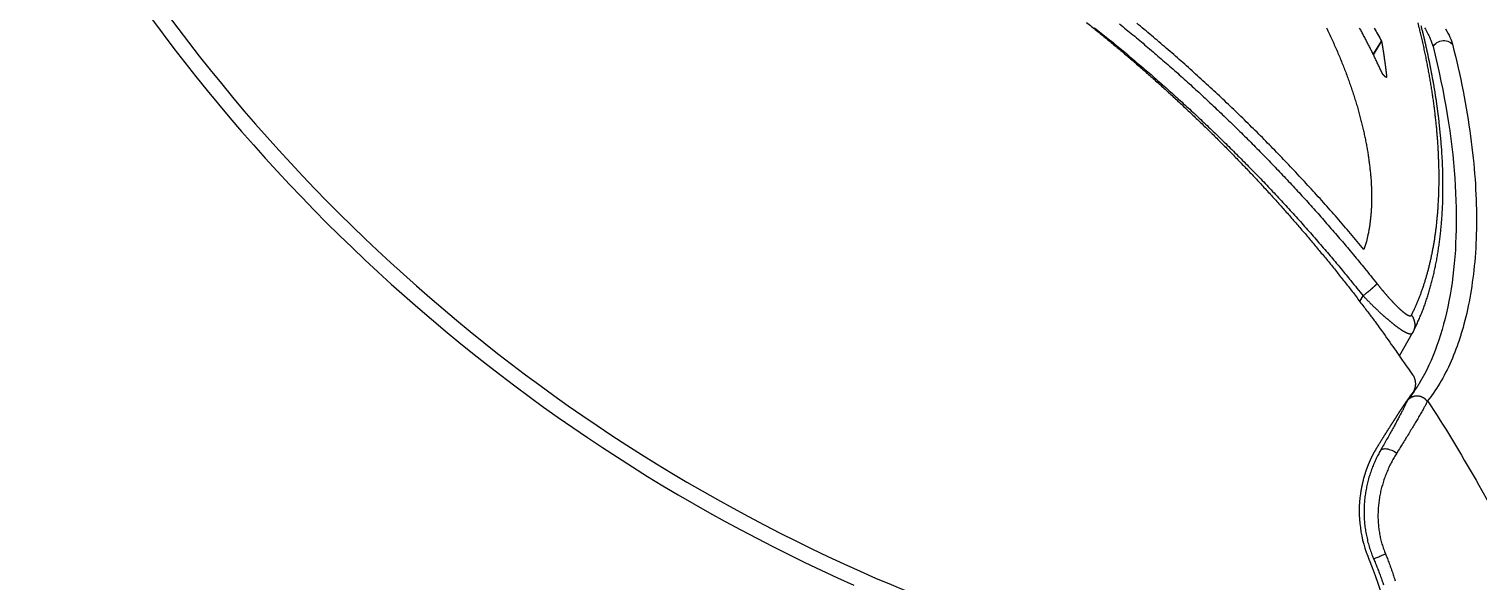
# Model space of a CAD drawing. Extents: x 403 to 503, y 484 to 637.
# Drawn here: x 412.74 to 430.47, y 511.57 to 518.33 of the extents above; entities that cross this region are included whole.
import ezdxf

# ---------------------------------------------------------------- set-up
doc = ezdxf.new("R2010")
doc.units = 0
doc.header["$MEASUREMENT"] = 0
for name, color, linetype in [('1', 4, 'Continuous'), ('204', 7, 'Continuous'), ('SPA', 2, 'Continuous')]:
    doc.layers.add(name, color=color, linetype=linetype)

# ---------------------------------------------------------------- blocks, each defined once
blk = doc.blocks.new('69')
at = {"layer": '204', "color": 4, "linetype": 'Continuous'}
for p, q in [((5.903, -1.506), (6.003, -1.343)), ((5.905, -1.51), (6.005, -1.347)), ((5.737, -4.528), (5.778, -4.459)), ((6.222, -5.195), (6.384, -4.911))]:
    blk.add_line(p, q, dxfattribs=at)
for points in [[(5.331, -1.182, -0.002645), (5.364, -1.251, -0.002664), (5.396, -1.32, -0.002676), (5.426, -1.388, -0.002703), (5.456, -1.456, -0.002724), (5.485, -1.524, -0.002758), (5.512, -1.591, -0.002792), (5.539, -1.658, -0.002821), (5.565, -1.725, -0.00285), (5.59, -1.792, -0.002886), (5.613, -1.858, -0.002919), (5.636, -1.924, -0.002958), (5.658, -1.99, -0.002998), (5.679, -2.055, -0.003043), (5.699, -2.12, -0.003088), (5.717, -2.185, -0.00314), (5.735, -2.249, -0.003191), (5.752, -2.313, -0.00325), (5.768, -2.376, -0.003308), (5.783, -2.439, -0.003374), (5.796, -2.501, -0.00344), (5.809, -2.563, -0.003514), (5.821, -2.625, -0.003589), (5.832, -2.686, -0.003672), (5.841, -2.746, -0.003757), (5.85, -2.806, -0.00385), (5.858, -2.865, -0.003946), (5.864, -2.924, -0.004049), (5.87, -2.982, -0.004154), (5.875, -3.039, -0.004273), (5.878, -3.095, -0.0044), (5.881, -3.151, -0.004519), (5.882, -3.206, -0.004623), (5.882, -3.261, -0.004808), (5.882, -3.315, -0.005061), (5.88, -3.368, -0.005077), (5.877, -3.42, -0.00488), (5.873, -3.471, -0.005569), (5.868, -3.521, -0.006907), (5.862, -3.572, -0.005426), (5.855, -3.62, -0.001845), (5.848, -3.662, -0.008006), (5.837, -3.715, -0.014761), (5.818, -3.793, -0.007597), (5.789, -3.893, -0.004104)], [(6.01, -1.733), (5.989, -1.687, 0.001561), (5.968, -1.642, 0.001539), (5.947, -1.597, 0.001526), (5.925, -1.551, 0.001527), (5.903, -1.506, 0.001523), (5.88, -1.46, 0.001519), (5.857, -1.414, 0.001513), (5.833, -1.368, 0.00151), (5.81, -1.322, 0.001506), (5.785, -1.276, 0.001503), (5.761, -1.23, 0.001498), (5.736, -1.184, 0.001496)], [(5.915, -1.185, -0.002318), (6.003, -1.343, -0.001248)], [(2.796, -1.133, -0.001282), (2.879, -1.2, -0.001282), (2.962, -1.268, -0.001283), (3.044, -1.336, -0.001283), (3.125, -1.405, -0.001283), (3.207, -1.474, -0.001283), (3.288, -1.544, -0.001283), (3.369, -1.614, -0.001283), (3.449, -1.684, -0.001283), (3.529, -1.755, -0.001283), (3.608, -1.826, -0.001283), (3.688, -1.898, -0.001282), (3.767, -1.97, -0.001282), (3.845, -2.043, -0.001282), (3.923, -2.115, -0.001282), (4.001, -2.189, -0.001282), (4.078, -2.262, -0.001282), (4.155, -2.336, -0.001282), (4.232, -2.411, -0.001282), (4.308, -2.486, -0.001282), (4.384, -2.561, -0.001282), (4.459, -2.637, -0.001282), (4.534, -2.713, -0.001282), (4.609, -2.789, -0.001282), (4.683, -2.866, -0.001282), (4.757, -2.943, -0.001283), (4.83, -3.02, -0.001285), (4.903, -3.098, -0.001282), (4.976, -3.177, -0.001273), (5.048, -3.255, -0.001284), (5.12, -3.334, -0.00131), (5.191, -3.414, -0.001272), (5.262, -3.493, -0.001188), (5.332, -3.573, -0.001311), (5.403, -3.654, -0.001562), (5.474, -3.737, -0.001186), (5.542, -3.816, -0.000408), (5.602, -3.887, -0.001672), (5.679, -3.979, -0.002878), (5.796, -4.122, -0.001408), (5.948, -4.31, -0.000746)], [(5.789, -3.893), (5.625, -3.698, 0.002969), (5.46, -3.506, 0.003016), (5.293, -3.317, 0.003026), (5.124, -3.131, 0.002993), (4.954, -2.948, 0.002976), (4.783, -2.768, 0.002963), (4.61, -2.59, 0.002953), (4.436, -2.416, 0.002934), (4.261, -2.244, 0.002923), (4.085, -2.076, 0.002905), (3.908, -1.91, 0.002893), (3.729, -1.747, 0.002874), (3.55, -1.587, 0.002864), (3.37, -1.43, 0.00285), (3.189, -1.276, 0.002832), (3.008, -1.125, 0.002798)], [(2.491, -1.18, -0.001282), (2.574, -1.246, -0.001282), (2.656, -1.312, -0.001282), (2.738, -1.379, -0.001282), (2.82, -1.446, -0.001282), (2.901, -1.514, -0.001282), (2.982, -1.582, -0.001282), (3.063, -1.651, -0.001282), (3.143, -1.719, -0.001282), (3.223, -1.789, -0.001283), (3.302, -1.859, -0.001283), (3.382, -1.929, -0.001282), (3.46, -1.999, -0.001282), (3.539, -2.07, -0.001282), (3.617, -2.142, -0.001282), (3.695, -2.213, -0.001281), (3.772, -2.285, -0.001281), (3.849, -2.358, -0.001281), (3.926, -2.431, -0.001281), (4.002, -2.504, -0.001281), (4.078, -2.578, -0.001281), (4.153, -2.652, -0.001281), (4.228, -2.727, -0.001281), (4.303, -2.802, -0.001282), (4.377, -2.877, -0.001282), (4.451, -2.952, -0.001282), (4.525, -3.028, -0.001281), (4.598, -3.105, -0.001282), (4.67, -3.182, -0.001284), (4.743, -3.259, -0.001281), (4.815, -3.336, -0.001273), (4.886, -3.414, -0.001284), (4.957, -3.492, -0.001309), (5.028, -3.571, -0.001272), (5.098, -3.65, -0.001188), (5.168, -3.729, -0.00131), (5.238, -3.809, -0.001562), (5.309, -3.892, -0.001186), (5.375, -3.969, -0.000407), (5.435, -4.04, -0.001672), (5.511, -4.131, -0.002878), (5.627, -4.273, -0.001407), (5.778, -4.459, -0.000746)], [(6.37, -4.694), (6.388, -4.658, 0.004306), (6.406, -4.62, 0.004237), (6.423, -4.583, 0.004166), (6.44, -4.544, 0.004098), (6.456, -4.505, 0.004028), (6.472, -4.465, 0.003962), (6.487, -4.425, 0.003893), (6.502, -4.384, 0.003828), (6.516, -4.343, 0.003761), (6.53, -4.301, 0.003698), (6.543, -4.258, 0.003632), (6.556, -4.215, 0.003571), (6.568, -4.171, 0.003508), (6.58, -4.127, 0.003448), (6.591, -4.082, 0.003387), (6.602, -4.036, 0.00333), (6.612, -3.99, 0.003271), (6.622, -3.944, 0.003217), (6.631, -3.897, 0.003161), (6.64, -3.849, 0.00311), (6.648, -3.801, 0.003057), (6.656, -3.752, 0.003008), (6.663, -3.702, 0.002957), (6.67, -3.652, 0.002911), (6.676, -3.602, 0.002863), (6.681, -3.551, 0.002819), (6.686, -3.499, 0.002773), (6.691, -3.447, 0.002732), (6.695, -3.395, 0.002688), (6.698, -3.342, 0.002649), (6.701, -3.288, 0.002608), (6.704, -3.234, 0.002571), (6.706, -3.179, 0.002532), (6.707, -3.124, 0.002497), (6.708, -3.068, 0.00246), (6.708, -3.012, 0.002427), (6.708, -2.956, 0.002393), (6.707, -2.899, 0.002363), (6.705, -2.841, 0.00233), (6.703, -2.783, 0.002302), (6.701, -2.724, 0.002271), (6.698, -2.665, 0.002245), (6.694, -2.606, 0.002216), (6.69, -2.546, 0.002191), (6.685, -2.486, 0.002164), (6.68, -2.425, 0.00214), (6.674, -2.364, 0.002114), (6.667, -2.302, 0.002092), (6.66, -2.24, 0.002068), (6.653, -2.177, 0.002047), (6.645, -2.114, 0.002024), (6.636, -2.051, 0.002003), (6.626, -1.987, 0.001983), (6.617, -1.923, 0.001969), (6.606, -1.858, 0.001944), (6.595, -1.793, 0.001915), (6.583, -1.728, 0.001914), (6.571, -1.662, 0.001938), (6.558, -1.595, 0.001863), (6.545, -1.529, 0.001724), (6.531, -1.462, 0.001892), (6.516, -1.394, 0.002244), (6.5, -1.324, 0.001676), (6.485, -1.258, 0.000551), (6.471, -1.199, 0.002363), (6.451, -1.121, 0.004007)], [(6.389, -4.902), (6.402, -4.877, 0.002776), (6.414, -4.852, 0.002785), (6.427, -4.826, 0.002736), (6.439, -4.801, 0.002622), (6.45, -4.775, 0.002567), (6.462, -4.748, 0.002565), (6.473, -4.722, 0.002552), (6.484, -4.695, 0.002531), (6.495, -4.668, 0.002511), (6.506, -4.641, 0.002496), (6.517, -4.614, 0.002475), (6.527, -4.586, 0.002449), (6.537, -4.558, 0.002422), (6.547, -4.53, 0.002396), (6.556, -4.502, 0.002369), (6.565, -4.473, 0.002343), (6.575, -4.444, 0.002316), (6.583, -4.415, 0.00229), (6.592, -4.386, 0.002264), (6.6, -4.357, 0.002238), (6.609, -4.327, 0.002212), (6.617, -4.297, 0.002186), (6.624, -4.267, 0.00216), (6.632, -4.237, 0.002135), (6.639, -4.207, 0.00211), (6.646, -4.176, 0.002085), (6.653, -4.145, 0.00206), (6.66, -4.114, 0.002036), (6.666, -4.083, 0.002011), (6.673, -4.051, 0.001988), (6.679, -4.019, 0.001966), (6.684, -3.987, 0.001948), (6.69, -3.955, 0.001929), (6.695, -3.923, 0.00191), (6.7, -3.89, 0.001892), (6.705, -3.857, 0.001874), (6.71, -3.824, 0.001856), (6.714, -3.791, 0.001838), (6.718, -3.758, 0.001821), (6.722, -3.724, 0.001804), (6.726, -3.69, 0.001786), (6.73, -3.656, 0.00177), (6.733, -3.622, 0.001753), (6.736, -3.588, 0.001737), (6.739, -3.553, 0.001721), (6.742, -3.518, 0.001705), (6.744, -3.483, 0.001689), (6.746, -3.448, 0.001674), (6.748, -3.413, 0.001659), (6.75, -3.377, 0.001644), (6.752, -3.341, 0.001629), (6.753, -3.305, 0.001615), (6.754, -3.269, 0.0016), (6.755, -3.233, 0.001586), (6.755, -3.196, 0.001572), (6.756, -3.16, 0.001559), (6.756, -3.123, 0.001545), (6.756, -3.086, 0.001532), (6.756, -3.048, 0.001518), (6.755, -3.011, 0.001506), (6.754, -2.973, 0.001492), (6.753, -2.936, 0.00148), (6.752, -2.898, 0.001468), (6.751, -2.859, 0.001456), (6.749, -2.821, 0.001443), (6.747, -2.782, 0.001432), (6.745, -2.744, 0.00142), (6.742, -2.705, 0.001409), (6.74, -2.666, 0.001397), (6.737, -2.627, 0.001386), (6.734, -2.587, 0.001375), (6.731, -2.548, 0.001365), (6.727, -2.508, 0.001354), (6.723, -2.468, 0.001344), (6.719, -2.428, 0.001333), (6.715, -2.388, 0.001323), (6.711, -2.347, 0.001313), (6.706, -2.306, 0.001303), (6.701, -2.266, 0.001293), (6.696, -2.225, 0.001284), (6.69, -2.184, 0.001274), (6.685, -2.142, 0.001265), (6.679, -2.101, 0.001256), (6.673, -2.059, 0.00125), (6.666, -2.018, 0.001243), (6.66, -1.976, 0.001237), (6.653, -1.934, 0.00123), (6.646, -1.892, 0.001225), (6.638, -1.849, 0.001219), (6.631, -1.807, 0.001214), (6.623, -1.764, 0.001207), (6.615, -1.721, 0.001201), (6.607, -1.678, 0.001196), (6.598, -1.635, 0.001194), (6.589, -1.592, 0.001185), (6.58, -1.548, 0.001173), (6.571, -1.505, 0.001178), (6.562, -1.461, 0.001198), (6.552, -1.417, 0.001158), (6.542, -1.373, 0.001076), (6.532, -1.33, 0.001185), (6.521, -1.285, 0.00141), (6.51, -1.239, 0.00106), (6.499, -1.196, 0.000353), (6.49, -1.157, 0.001498)], [(6.003, -1.343), (6.003, -1.343, -0.001094), (6.003, -1.343, -0.001119), (6.003, -1.343, -0.001146), (6.003, -1.343, -0.001172), (6.003, -1.343, -0.0012), (6.003, -1.343, -0.001228), (6.004, -1.344, -0.001259), (6.004, -1.344, -0.00129), (6.004, -1.344, -0.001323), (6.004, -1.344, -0.001356), (6.004, -1.344, -0.001392), (6.004, -1.344, -0.001428), (6.004, -1.344, -0.001468), (6.004, -1.345, -0.001507), (6.004, -1.345, -0.001549), (6.004, -1.345, -0.001592), (6.004, -1.345, -0.001639), (6.004, -1.345, -0.001685), (6.004, -1.345, -0.001736), (6.004, -1.345, -0.001788), (6.004, -1.345, -0.001843), (6.004, -1.346, -0.001898), (6.004, -1.346, -0.001961), (6.005, -1.346, -0.002026), (6.005, -1.346, -0.002088), (6.005, -1.346, -0.002143), (6.005, -1.346, -0.002235), (6.005, -1.346, -0.002358), (6.005, -1.346, -0.002373), (6.005, -1.346, -0.002289), (6.005, -1.347, -0.002615), (6.005, -1.347, -0.003244), (6.005, -1.347, -0.002567), (6.005, -1.347, -0.000897), (6.005, -1.347, -0.003782), (6.005, -1.347, -0.007009), (6.005, -1.347, -0.003659), (6.005, -1.347, -0.001998)], [(6.005, -1.347), (6.007, -1.359, -0.000371), (6.009, -1.37, -0.000372), (6.011, -1.381, -0.000373), (6.013, -1.392, -0.000373), (6.014, -1.403, -0.000374), (6.016, -1.415, -0.000375), (6.018, -1.426, -0.000376), (6.02, -1.437, -0.000377), (6.021, -1.448, -0.000377), (6.023, -1.459, -0.000378), (6.025, -1.47, -0.000379), (6.027, -1.481, -0.00038), (6.028, -1.492, -0.00038), (6.03, -1.504, -0.000381), (6.032, -1.515, -0.000382), (6.033, -1.526, -0.000383), (6.035, -1.537, -0.000384), (6.036, -1.548, -0.000384), (6.038, -1.559, -0.000385), (6.04, -1.57, -0.000386), (6.041, -1.581, -0.000387), (6.043, -1.592, -0.000387), (6.044, -1.602, -0.000389), (6.046, -1.613, -0.00039), (6.047, -1.624, -0.00039), (6.048, -1.635, -0.000388), (6.05, -1.646, -0.000393), (6.051, -1.657, -0.000401), (6.053, -1.668, -0.000391), (6.054, -1.679, -0.000366), (6.055, -1.689, -0.000404), (6.057, -1.7, -0.000483), (6.058, -1.711, -0.000368), (6.059, -1.722, -0.000127), (6.06, -1.731, -0.00052), (6.062, -1.743, -0.000898), (6.064, -1.762, -0.000441), (6.066, -1.786, -0.000234)], [(6.066, -1.786), (6.066, -1.787, -0.018226), (6.066, -1.787, -0.021739), (6.066, -1.787, -0.025992), (6.066, -1.787, -0.030527), (6.066, -1.788, -0.0356), (6.066, -1.788, -0.040105), (6.066, -1.788, -0.043389), (6.066, -1.788, -0.044246), (6.066, -1.788, -0.042485), (6.065, -1.788, -0.038772), (6.065, -1.788, -0.033856), (6.065, -1.788, -0.029019), (6.065, -1.788, -0.024418), (6.064, -1.788, -0.020635), (6.064, -1.788, -0.017358), (6.064, -1.788, -0.014795), (6.063, -1.788, -0.012622), (6.063, -1.788, -0.010932), (6.063, -1.788, -0.009478), (6.062, -1.788, -0.008345), (6.062, -1.787, -0.007305), (6.061, -1.787, -0.006467), (6.061, -1.787, -0.005793), (6.06, -1.787, -0.005218), (6.06, -1.786, -0.004715), (6.059, -1.786, -0.004302), (6.058, -1.786, -0.003936), (6.058, -1.785, -0.003622), (6.057, -1.785, -0.003343), (6.057, -1.784, -0.003105), (6.056, -1.784, -0.00289), (6.055, -1.784, -0.002704), (6.055, -1.783, -0.002536), (6.054, -1.783, -0.00239), (6.053, -1.782, -0.002256), (6.053, -1.781, -0.00214), (6.052, -1.781, -0.002033), (6.051, -1.78, -0.001939), (6.051, -1.78, -0.001853), (6.05, -1.779, -0.001777), (6.049, -1.778, -0.001707), (6.048, -1.778, -0.001645), (6.048, -1.777, -0.001588), (6.047, -1.776, -0.001538), (6.046, -1.776, -0.001491), (6.045, -1.775, -0.001451), (6.044, -1.774, -0.001413), (6.044, -1.774, -0.00138), (6.043, -1.773, -0.001349), (6.042, -1.772, -0.001324), (6.041, -1.771, -0.001299), (6.04, -1.77, -0.001281), (6.039, -1.77, -0.001259), (6.039, -1.769, -0.001242), (6.038, -1.768, -0.001229), (6.037, -1.767, -0.001213), (6.036, -1.766, -0.0012), (6.035, -1.765, -0.001191), (6.035, -1.765, -0.001184), (6.034, -1.764, -0.001178), (6.033, -1.763, -0.001174), (6.032, -1.762, -0.001173), (6.031, -1.761, -0.001174), (6.03, -1.76, -0.001177), (6.03, -1.759, -0.001182), (6.029, -1.758, -0.00119), (6.028, -1.758, -0.001199), (6.027, -1.757, -0.001211), (6.027, -1.756, -0.001225), (6.026, -1.755, -0.001242), (6.025, -1.754, -0.001261), (6.024, -1.753, -0.001283), (6.024, -1.752, -0.001308), (6.023, -1.751, -0.001334), (6.022, -1.751, -0.001366), (6.021, -1.75, -0.001403), (6.021, -1.749, -0.001437), (6.02, -1.748, -0.00148), (6.019, -1.747, -0.001529), (6.019, -1.746, -0.001572), (6.018, -1.746, -0.001624), (6.018, -1.745, -0.001679), (6.017, -1.744, -0.001744), (6.016, -1.743, -0.001815), (6.016, -1.742, -0.00189), (6.015, -1.742, -0.001961), (6.015, -1.741, -0.002075), (6.014, -1.74, -0.002226), (6.014, -1.739, -0.002285), (6.013, -1.739, -0.002247), (6.013, -1.738, -0.00263), (6.012, -1.737, -0.003371), (6.012, -1.737, -0.002757), (6.012, -1.736, -0.00096), (6.011, -1.735, -0.004243), (6.011, -1.735, -0.008543), (6.01, -1.734, -0.00481), (6.01, -1.733, -0.002717)], [(5.948, -4.31), (5.947, -4.312, -0.018481), (5.946, -4.314, -0.011799), (5.944, -4.316, -0.00834), (5.942, -4.318, -0.006578), (5.939, -4.321, -0.005178), (5.936, -4.324, -0.004211), (5.933, -4.328, -0.003466), (5.929, -4.332, -0.002956), (5.925, -4.336, -0.00253), (5.92, -4.34, -0.002218), (5.915, -4.345, -0.00195), (5.909, -4.35, -0.001749), (5.904, -4.355, -0.001574), (5.897, -4.36, -0.001439), (5.891, -4.366, -0.001316), (5.884, -4.372, -0.001214), (5.877, -4.378, -0.001138), (5.87, -4.384, -0.001084), (5.863, -4.39, -0.001), (5.855, -4.397, -0.000899), (5.847, -4.403, -0.000931), (5.84, -4.41, -0.001033), (5.832, -4.416, -0.000788), (5.824, -4.422, -0.000336), (5.817, -4.428, -0.001009), (5.808, -4.435, -0.001657), (5.795, -4.445, -0.000845), (5.778, -4.459, -0.000466)], [(5.948, -4.31), (5.955, -4.318, 0.000562), (5.961, -4.326, 0.000563), (5.968, -4.334, 0.000565), (5.974, -4.342, 0.000568), (5.98, -4.35, 0.000572), (5.987, -4.357, 0.000575), (5.993, -4.365, 0.00058), (5.999, -4.373, 0.000584), (6.006, -4.381, 0.000589), (6.012, -4.388, 0.000595), (6.019, -4.396, 0.000601), (6.025, -4.403, 0.000608), (6.031, -4.411, 0.000615), (6.038, -4.418, 0.000623), (6.044, -4.426, 0.000631), (6.05, -4.433, 0.00064), (6.057, -4.44, 0.00065), (6.063, -4.448, 0.00066), (6.069, -4.455, 0.000671), (6.075, -4.462, 0.000682), (6.082, -4.469, 0.000695), (6.088, -4.476, 0.000708), (6.094, -4.483, 0.000722), (6.1, -4.49, 0.000737), (6.106, -4.497, 0.000753), (6.113, -4.503, 0.000769), (6.119, -4.51, 0.000786), (6.125, -4.517, 0.000805), (6.131, -4.523, 0.000825), (6.137, -4.53, 0.000846), (6.143, -4.536, 0.000868), (6.149, -4.542, 0.000892), (6.155, -4.548, 0.000918), (6.16, -4.555, 0.000945), (6.166, -4.561, 0.000974), (6.172, -4.566, 0.001005), (6.178, -4.572, 0.001038), (6.183, -4.578, 0.001074), (6.189, -4.584, 0.001111), (6.194, -4.589, 0.001152), (6.2, -4.594, 0.001195), (6.205, -4.6, 0.001242), (6.211, -4.605, 0.001292), (6.216, -4.61, 0.001346), (6.221, -4.615, 0.001402), (6.227, -4.62, 0.001459), (6.232, -4.624, 0.001522), (6.237, -4.629, 0.001588), (6.242, -4.634, 0.001661), (6.247, -4.638, 0.001739), (6.252, -4.642, 0.001826), (6.257, -4.646, 0.001918), (6.261, -4.65, 0.002021), (6.266, -4.654, 0.002131), (6.271, -4.658, 0.002255), (6.275, -4.662, 0.002389), (6.279, -4.665, 0.002535), (6.284, -4.668, 0.002687), (6.288, -4.671, 0.002857), (6.292, -4.675, 0.003037), (6.296, -4.677, 0.003244), (6.3, -4.68, 0.003469), (6.304, -4.683, 0.003727), (6.308, -4.685, 0.004007), (6.312, -4.688, 0.004331), (6.315, -4.69, 0.004686), (6.319, -4.692, 0.005101), (6.322, -4.694, 0.005561), (6.326, -4.695, 0.00609), (6.329, -4.697, 0.006664), (6.332, -4.698, 0.007332), (6.335, -4.7, 0.008059), (6.338, -4.701, 0.008938), (6.341, -4.702, 0.009926), (6.343, -4.702, 0.011058), (6.346, -4.703, 0.012258), (6.348, -4.703, 0.013872), (6.351, -4.704, 0.015863), (6.353, -4.704, 0.0173), (6.355, -4.704, 0.017843), (6.357, -4.704, 0.021702), (6.359, -4.703, 0.028618), (6.361, -4.703, 0.023737), (6.362, -4.702, 0.008427), (6.364, -4.701, 0.035698), (6.365, -4.7, 0.064005), (6.367, -4.698, 0.029925), (6.37, -4.694, 0.01516)], [(5.778, -4.459), (5.787, -4.468, 0.000611), (5.797, -4.478, 0.000612), (5.806, -4.487, 0.000614), (5.815, -4.497, 0.000617), (5.824, -4.506, 0.00062), (5.833, -4.516, 0.000624), (5.843, -4.525, 0.000628), (5.852, -4.534, 0.000633), (5.861, -4.543, 0.000638), (5.87, -4.552, 0.000644), (5.879, -4.562, 0.00065), (5.889, -4.571, 0.000657), (5.898, -4.58, 0.000664), (5.907, -4.589, 0.000672), (5.916, -4.597, 0.000681), (5.925, -4.606, 0.00069), (5.934, -4.615, 0.0007), (5.943, -4.624, 0.00071), (5.953, -4.632, 0.000721), (5.962, -4.641, 0.000733), (5.971, -4.649, 0.000746), (5.98, -4.657, 0.00076), (5.989, -4.666, 0.000774), (5.997, -4.674, 0.000789), (6.006, -4.682, 0.000805), (6.015, -4.69, 0.00082), (6.024, -4.698, 0.000838), (6.033, -4.706, 0.000856), (6.041, -4.713, 0.000875), (6.05, -4.721, 0.000896), (6.058, -4.729, 0.000918), (6.067, -4.736, 0.000941), (6.075, -4.743, 0.000966), (6.084, -4.75, 0.000993), (6.092, -4.758, 0.001021), (6.101, -4.764, 0.001052), (6.109, -4.771, 0.001084), (6.117, -4.778, 0.001118), (6.125, -4.785, 0.001155), (6.133, -4.791, 0.001195), (6.141, -4.798, 0.001237), (6.149, -4.804, 0.001282), (6.156, -4.81, 0.001331), (6.164, -4.816, 0.001383), (6.172, -4.822, 0.001438), (6.179, -4.827, 0.001494), (6.187, -4.833, 0.001554), (6.194, -4.838, 0.001617), (6.201, -4.844, 0.001687), (6.208, -4.849, 0.001761), (6.215, -4.854, 0.001843), (6.222, -4.858, 0.00193), (6.229, -4.863, 0.002027), (6.236, -4.868, 0.002131), (6.242, -4.872, 0.002247), (6.249, -4.876, 0.002372), (6.255, -4.88, 0.002509), (6.261, -4.884, 0.002651), (6.267, -4.888, 0.002809), (6.273, -4.891, 0.002974), (6.279, -4.894, 0.003162), (6.285, -4.898, 0.003366), (6.29, -4.901, 0.003599), (6.296, -4.903, 0.00385), (6.301, -4.906, 0.004139), (6.306, -4.909, 0.004453), (6.311, -4.911, 0.004817), (6.316, -4.913, 0.005217), (6.321, -4.915, 0.005677), (6.326, -4.917, 0.006176), (6.33, -4.918, 0.006748), (6.334, -4.919, 0.00736), (6.339, -4.921, 0.008095), (6.343, -4.922, 0.008915), (6.346, -4.922, 0.009843), (6.35, -4.923, 0.010815), (6.354, -4.923, 0.012134), (6.357, -4.924, 0.013773), (6.36, -4.924, 0.014923), (6.363, -4.923, 0.015333), (6.366, -4.923, 0.018609), (6.369, -4.923, 0.024574), (6.371, -4.922, 0.020568), (6.374, -4.921, 0.00737), (6.376, -4.92, 0.031452), (6.378, -4.918, 0.059137), (6.381, -4.915, 0.02922), (6.384, -4.911, 0.015197)], [(6.37, -4.694), (6.374, -4.7, -0.009039), (6.378, -4.706, -0.008806), (6.382, -4.712, -0.008744), (6.385, -4.718, -0.008949), (6.389, -4.725, -0.009054), (6.392, -4.731, -0.009122), (6.395, -4.738, -0.009172), (6.398, -4.745, -0.009261), (6.4, -4.752, -0.009317), (6.402, -4.759, -0.009384), (6.404, -4.766, -0.009424), (6.406, -4.773, -0.009473), (6.408, -4.781, -0.009512), (6.409, -4.788, -0.009562), (6.41, -4.796, -0.009563), (6.41, -4.803, -0.00953), (6.41, -4.811, -0.009612), (6.41, -4.818, -0.009785), (6.41, -4.826, -0.009537), (6.41, -4.833, -0.008949), (6.409, -4.841, -0.009762), (6.407, -4.848, -0.011446), (6.406, -4.855, -0.008858), (6.404, -4.862, -0.003463), (6.403, -4.869, -0.012049), (6.4, -4.876, -0.020491), (6.396, -4.888, -0.010257), (6.389, -4.902, -0.00553)], [(6.384, -4.911), (6.385, -4.911, 0.000243), (6.385, -4.911, 0.000242), (6.385, -4.91, 0.000243), (6.385, -4.91, 0.000245), (6.385, -4.91, 0.000247), (6.385, -4.91, 0.000249), (6.385, -4.91, 0.00025), (6.385, -4.909, 0.000252), (6.386, -4.909, 0.000254), (6.386, -4.909, 0.000256), (6.386, -4.909, 0.000258), (6.386, -4.909, 0.000259), (6.386, -4.908, 0.000261), (6.386, -4.908, 0.000263), (6.386, -4.908, 0.000265), (6.386, -4.908, 0.000266), (6.387, -4.907, 0.000268), (6.387, -4.907, 0.00027), (6.387, -4.907, 0.000272), (6.387, -4.907, 0.000274), (6.387, -4.907, 0.000275), (6.387, -4.906, 0.000277), (6.387, -4.906, 0.000279), (6.387, -4.906, 0.000281), (6.387, -4.906, 0.000282), (6.388, -4.905, 0.000282), (6.388, -4.905, 0.000286), (6.388, -4.905, 0.000294), (6.388, -4.905, 0.000287), (6.388, -4.905, 0.00027), (6.388, -4.904, 0.0003), (6.388, -4.904, 0.000361), (6.388, -4.904, 0.000274), (6.388, -4.904, 0.000091), (6.389, -4.904, 0.000393), (6.389, -4.903, 0.000683), (6.389, -4.903, 0.000335), (6.389, -4.902, 0.000177)], [(6.384, -4.911), (6.384, -4.911, 0.000002), (6.384, -4.911, 0.000002), (6.384, -4.911, 0.000002), (6.384, -4.911, 0.000002), (6.384, -4.911, 0.000002), (6.384, -4.911, 0.000002), (6.384, -4.911, 0.000002), (6.384, -4.911, 0.000002), (6.384, -4.911, 0.000002), (6.384, -4.911, 0.000002), (6.384, -4.911, 0.000002), (6.384, -4.911, 0.000002), (6.384, -4.911, 0.000002), (6.384, -4.911, 0.000002), (6.384, -4.911, 0.000002), (6.384, -4.911, 0.000002), (6.384, -4.911, 0.000002), (6.384, -4.911, 0.000002), (6.384, -4.911, 0.000002), (6.384, -4.911, 0.000002), (6.384, -4.911, 0.000002), (6.384, -4.911, 0.000002), (6.384, -4.911, 0.000002), (6.384, -4.911, 0.000002), (6.384, -4.911, 0.000002), (6.384, -4.911, 0.000002), (6.384, -4.911, 0.000002), (6.384, -4.911, 0.000002), (6.384, -4.911, 0.000002), (6.384, -4.911, 0.000002), (6.384, -4.911, 0.000002), (6.384, -4.911, 0.000003), (6.384, -4.911, 0.000002), (6.384, -4.911, 0.000001), (6.384, -4.911, 0.000003), (6.384, -4.911, 0.000005), (6.384, -4.911, 0.000003), (6.384, -4.911, 0.000001)]]:
    blk.add_lwpolyline(points, format="xyb", dxfattribs=at)
blk = doc.blocks.new('L548')
at = {"layer": '1', "color": 3, "linetype": 'Continuous'}
for points in [[(5.981, 4.898, -0.001988), (6.102, 4.801, -0.001988), (6.222, 4.703, -0.001988), (6.341, 4.604, -0.001987), (6.46, 4.504, -0.001986), (6.578, 4.403, -0.001985), (6.695, 4.301, -0.001985), (6.811, 4.199, -0.001985), (6.926, 4.095, -0.001984), (7.041, 3.99, -0.001984), (7.154, 3.885, -0.001984), (7.267, 3.778, -0.001985), (7.379, 3.671, -0.001985), (7.49, 3.563, -0.001985), (7.6, 3.454, -0.001986), (7.71, 3.344, -0.001987), (7.818, 3.233, -0.001988), (7.926, 3.121, -0.001988), (8.033, 3.009, -0.001988), (8.138, 2.895, -0.001987), (8.243, 2.781, -0.001985), (8.347, 2.666, -0.001986), (8.45, 2.55, -0.001989), (8.552, 2.433, -0.001984), (8.654, 2.316, -0.001971), (8.754, 2.197, -0.001988), (8.853, 2.078, -0.002029), (8.952, 1.958, -0.001971), (9.049, 1.838, -0.001841), (9.145, 1.717, -0.002032), (9.241, 1.594, -0.002423), (9.338, 1.467, -0.00184), (9.429, 1.347, -0.000632), (9.51, 1.239, -0.002597), (9.613, 1.097, -0.00447), (9.767, 0.878, -0.002186), (9.968, 0.589, -0.001158)], [(9.97, 0.591), (9.971, 0.588, -0.003748), (9.973, 0.586, -0.003763), (9.974, 0.583, -0.003762), (9.976, 0.581, -0.003745), (9.977, 0.578, -0.003735), (9.979, 0.576, -0.003727), (9.98, 0.573, -0.00372), (9.982, 0.57, -0.00371), (9.983, 0.568, -0.003703), (9.984, 0.565, -0.003695), (9.986, 0.562, -0.003688), (9.987, 0.56, -0.003681), (9.988, 0.557, -0.003675), (9.989, 0.554, -0.003668), (9.99, 0.552, -0.003663), (9.991, 0.549, -0.003658), (9.992, 0.546, -0.003653), (9.993, 0.543, -0.003648), (9.994, 0.54, -0.003645), (9.995, 0.538, -0.003642), (9.996, 0.535, -0.003639), (9.997, 0.532, -0.003634), (9.997, 0.529, -0.003635), (9.998, 0.526, -0.00364), (9.999, 0.524, -0.00363), (9.999, 0.521, -0.003607), (10, 0.518, -0.003639), (10.001, 0.515, -0.003713), (10.001, 0.512, -0.003608), (10.001, 0.509, -0.00337), (10.002, 0.506, -0.003722), (10.002, 0.503, -0.004444), (10.003, 0.5, -0.003372), (10.003, 0.497, -0.001148), (10.003, 0.495, -0.004769), (10.003, 0.492, -0.00823), (10.004, 0.486, -0.004022), (10.004, 0.48, -0.002127)], [(9.975, 0.374), (9.973, 0.372, 0.002397), (9.971, 0.37, 0.00217), (9.969, 0.368, 0.001962), (9.968, 0.365, 0.001785), (9.966, 0.363, 0.001626), (9.964, 0.36, 0.001494), (9.962, 0.358, 0.001373), (9.959, 0.355, 0.00127), (9.957, 0.352, 0.001176), (9.955, 0.349, 0.001095), (9.953, 0.346, 0.001019), (9.95, 0.343, 0.000954), (9.948, 0.34, 0.000893), (9.945, 0.336, 0.00084), (9.943, 0.333, 0.00079), (9.94, 0.329, 0.000746), (9.937, 0.326, 0.000704), (9.934, 0.322, 0.000667), (9.932, 0.318, 0.000632), (9.929, 0.314, 0.000602), (9.926, 0.309, 0.000572), (9.923, 0.305, 0.000546), (9.92, 0.301, 0.00052), (9.916, 0.296, 0.000498), (9.913, 0.292, 0.000476), (9.91, 0.287, 0.000456), (9.907, 0.282, 0.000436), (9.903, 0.277, 0.000418), (9.9, 0.272, 0.0004), (9.896, 0.267, 0.000384), (9.893, 0.262, 0.000369), (9.889, 0.257, 0.000355), (9.885, 0.251, 0.000341), (9.882, 0.246, 0.000329), (9.878, 0.24, 0.000317), (9.874, 0.235, 0.000306), (9.87, 0.229, 0.000296), (9.866, 0.223, 0.000286), (9.862, 0.217, 0.000277), (9.858, 0.211, 0.000269), (9.854, 0.205, 0.00026), (9.85, 0.198, 0.000253), (9.846, 0.192, 0.000245), (9.841, 0.186, 0.000238), (9.837, 0.179, 0.000232), (9.833, 0.172, 0.000226), (9.828, 0.166, 0.00022), (9.824, 0.159, 0.000214), (9.819, 0.152, 0.000209), (9.815, 0.145, 0.000204), (9.81, 0.138, 0.000199), (9.805, 0.131, 0.000194), (9.801, 0.124, 0.000189), (9.796, 0.116, 0.000184), (9.791, 0.109, 0.000179), (9.786, 0.102, 0.000175), (9.782, 0.094, 0.000171), (9.777, 0.087, 0.000167), (9.772, 0.079, 0.000164), (9.767, 0.071, 0.00016), (9.762, 0.063, 0.000157), (9.757, 0.055, 0.000154), (9.751, 0.047, 0.00015), (9.746, 0.039, 0.000147), (9.741, 0.031, 0.000145), (9.736, 0.023, 0.000142), (9.731, 0.015, 0.000139), (9.725, 0.006, 0.000137), (9.72, -0.002, 0.000134), (9.714, -0.01, 0.000132), (9.709, -0.019, 0.00013), (9.704, -0.027, 0.000128), (9.698, -0.036, 0.000126), (9.693, -0.045, 0.000124), (9.687, -0.054, 0.000122), (9.682, -0.062, 0.00012), (9.676, -0.071, 0.000118), (9.67, -0.08, 0.000116), (9.665, -0.089, 0.000114), (9.659, -0.098, 0.000112), (9.653, -0.107, 0.000111), (9.647, -0.117, 0.000109), (9.642, -0.126, 0.000108), (9.636, -0.135, 0.000106), (9.63, -0.144, 0.000105), (9.624, -0.154, 0.000103), (9.618, -0.163, 0.000102), (9.612, -0.173, 0.000103), (9.606, -0.182, 0.000099), (9.6, -0.192, 0.000091), (9.594, -0.201, 0.000099), (9.588, -0.211, 0.000117), (9.582, -0.221, 0.000088), (9.576, -0.231, 0.00003), (9.571, -0.239, 0.000122), (9.564, -0.25, 0.000206), (9.553, -0.267, 0.000099), (9.539, -0.29, 0.000052)], [(10.004, 0.48), (10.004, 0.477, -0.003447), (10.004, 0.474, -0.003457), (10.004, 0.471, -0.003455), (10.004, 0.469, -0.003442), (10.003, 0.466, -0.003434), (10.003, 0.463, -0.003428), (10.003, 0.46, -0.003422), (10.003, 0.458, -0.003414), (10.002, 0.455, -0.003409), (10.002, 0.452, -0.003402), (10.002, 0.449, -0.003397), (10.001, 0.447, -0.003392), (10.001, 0.444, -0.003387), (10, 0.441, -0.003382), (10, 0.438, -0.003378), (9.999, 0.436, -0.003374), (9.999, 0.433, -0.003371), (9.998, 0.43, -0.003367), (9.997, 0.428, -0.003365), (9.996, 0.425, -0.003363), (9.996, 0.422, -0.00336), (9.995, 0.42, -0.003356), (9.994, 0.417, -0.003357), (9.993, 0.414, -0.003363), (9.992, 0.412, -0.003353), (9.991, 0.409, -0.003333), (9.99, 0.406, -0.003362), (9.989, 0.404, -0.003431), (9.988, 0.401, -0.003334), (9.987, 0.399, -0.003113), (9.986, 0.396, -0.003439), (9.985, 0.394, -0.004105), (9.984, 0.391, -0.003114), (9.983, 0.388, -0.001059), (9.982, 0.386, -0.004404), (9.98, 0.383, -0.007597), (9.978, 0.379, -0.00371), (9.975, 0.374, -0.001962)], [(9.539, -0.29), (9.535, -0.297, 0.001462), (9.531, -0.304, 0.001449), (9.526, -0.311, 0.001444), (9.522, -0.319, 0.001448), (9.518, -0.326, 0.00145), (9.514, -0.333, 0.001451), (9.509, -0.34, 0.001451), (9.505, -0.348, 0.001454), (9.501, -0.355, 0.001456), (9.497, -0.363, 0.001459), (9.493, -0.37, 0.001461), (9.489, -0.378, 0.001466), (9.485, -0.386, 0.001468), (9.481, -0.393, 0.001473), (9.477, -0.401, 0.001477), (9.473, -0.409, 0.001483), (9.469, -0.416, 0.001486), (9.465, -0.424, 0.001488), (9.462, -0.432, 0.001488), (9.458, -0.44, 0.001487), (9.454, -0.448, 0.001486), (9.451, -0.456, 0.001486), (9.447, -0.464, 0.001485), (9.444, -0.472, 0.001486), (9.44, -0.48, 0.001486), (9.437, -0.488, 0.001488), (9.433, -0.496, 0.001488), (9.43, -0.504, 0.00149), (9.426, -0.512, 0.001491), (9.423, -0.521, 0.001494), (9.42, -0.529, 0.001496), (9.417, -0.537, 0.001499), (9.414, -0.545, 0.001501), (9.41, -0.554, 0.001502), (9.407, -0.562, 0.001501), (9.404, -0.57, 0.0015), (9.401, -0.579, 0.001499), (9.398, -0.587, 0.001498), (9.396, -0.596, 0.001498), (9.393, -0.604, 0.001498), (9.39, -0.613, 0.001498), (9.387, -0.621, 0.001498), (9.385, -0.63, 0.001498), (9.382, -0.638, 0.001499), (9.379, -0.647, 0.0015), (9.377, -0.655, 0.001501), (9.374, -0.664, 0.001503), (9.372, -0.673, 0.001505), (9.37, -0.681, 0.001505), (9.367, -0.69, 0.001505), (9.365, -0.699, 0.001504), (9.363, -0.707, 0.001501), (9.361, -0.716, 0.001501), (9.359, -0.725, 0.001502), (9.357, -0.734, 0.001497), (9.355, -0.742, 0.001487), (9.353, -0.751, 0.001499), (9.351, -0.76, 0.001529), (9.349, -0.769, 0.001485), (9.347, -0.778, 0.001386), (9.345, -0.786, 0.001529), (9.344, -0.795, 0.001823), (9.342, -0.804, 0.001383), (9.34, -0.813, 0.000474), (9.339, -0.821, 0.001952), (9.337, -0.831, 0.003361), (9.335, -0.846, 0.001643), (9.332, -0.866, 0.000871)]]:
    blk.add_lwpolyline(points, format="xyb", dxfattribs=at)
for centre, radius, start, end in [((11.908, 17.693), 21.547, 208.7255, 245.9669), ((11.908, 17.693), 21.359, 208.8964, 245.9669), ((10.854, -1.077), 1.537, 172.1224, 203.0833), ((5.565, -3.331), 4.213, 0.9665, 23.0833), ((10.552, 14.652), 18.029, 245.9669, 266.9015)]:
    blk.add_arc(centre, radius, start, end, dxfattribs=at)
blk = doc.blocks.new('2010GRANDEE')
at = {"layer": 'SPA', "color": 4}
blk.add_lwpolyline([(12, 0), (88.112, 0, 0.414214), (100.112, 12), (100.112, 79.111, 0.414214), (88.112, 91.111), (12, 91.111, 0.414214), (0, 79.111), (0, 12, 0.414214)], format="xyb", close=True, dxfattribs=at)
at = {"layer": 'SPA', "color": 3, "linetype": 'Continuous'}
for points in [[(27.054, 17.676), (27.069, 17.649), (27.083, 17.622), (27.096, 17.597), (27.107, 17.573), (27.117, 17.55), (27.125, 17.528), (27.138, 17.489)], [(26.797, 17.688), (26.807, 17.671), (26.816, 17.655), (26.824, 17.639), (26.832, 17.624), (26.84, 17.608), (26.848, 17.594), (26.855, 17.579), (26.861, 17.565), (26.867, 17.552), (26.873, 17.539), (26.878, 17.526), (26.883, 17.513), (26.887, 17.502), (26.891, 17.49), (26.894, 17.479), (26.9, 17.459)], [(26.9, 17.459), (26.926, 17.352), (26.951, 17.246), (26.975, 17.141), (26.997, 17.036), (27.018, 16.933), (27.038, 16.83), (27.056, 16.728), (27.074, 16.627), (27.09, 16.527), (27.104, 16.427), (27.118, 16.329), (27.13, 16.231), (27.141, 16.135), (27.15, 16.039), (27.159, 15.944), (27.166, 15.851), (27.172, 15.758), (27.177, 15.666), (27.18, 15.575), (27.183, 15.486), (27.184, 15.397), (27.184, 15.309), (27.183, 15.223), (27.181, 15.137), (27.177, 15.053), (27.173, 14.97), (27.167, 14.888), (27.16, 14.807), (27.152, 14.727), (27.143, 14.649), (27.133, 14.571), (27.121, 14.495), (27.109, 14.42), (27.095, 14.346), (27.081, 14.274), (27.065, 14.203), (27.048, 14.133), (27.03, 14.064), (27.011, 13.997), (26.991, 13.931), (26.97, 13.866), (26.948, 13.803), (26.925, 13.74), (26.901, 13.68), (26.876, 13.62), (26.85, 13.562), (26.823, 13.506), (26.794, 13.451), (26.735, 13.344)], [(26.9, 17.459), (26.909, 17.472), (26.92, 17.484), (26.933, 17.496), (26.948, 17.507), (26.965, 17.516), (26.983, 17.523), (27.003, 17.528), (27.023, 17.531), (27.042, 17.531), (27.062, 17.528), (27.08, 17.524), (27.097, 17.517), (27.112, 17.509), (27.138, 17.489)], [(27.138, 17.489), (27.156, 17.416), (27.174, 17.343), (27.191, 17.271), (27.207, 17.199), (27.223, 17.128), (27.239, 17.056), (27.253, 16.985), (27.268, 16.915), (27.281, 16.844), (27.294, 16.774), (27.306, 16.705), (27.318, 16.635), (27.329, 16.567), (27.34, 16.498), (27.35, 16.43), (27.359, 16.362), (27.368, 16.295), (27.376, 16.228), (27.391, 16.095)], [(27.391, 16.095), (27.398, 16.03), (27.403, 15.965), (27.409, 15.901), (27.414, 15.837), (27.418, 15.774), (27.421, 15.711), (27.424, 15.649), (27.427, 15.587), (27.429, 15.525), (27.43, 15.464), (27.431, 15.403), (27.431, 15.343), (27.431, 15.283), (27.43, 15.224), (27.429, 15.165), (27.427, 15.107), (27.425, 15.049), (27.422, 14.992), (27.414, 14.879)], [(27.414, 14.879), (27.41, 14.827), (27.405, 14.775), (27.4, 14.724), (27.394, 14.674), (27.388, 14.624), (27.381, 14.575), (27.374, 14.526), (27.367, 14.477), (27.359, 14.429), (27.35, 14.382), (27.342, 14.335), (27.332, 14.288), (27.323, 14.242), (27.312, 14.197), (27.302, 14.152), (27.291, 14.108), (27.279, 14.064), (27.267, 14.021), (27.242, 13.936)], [(27.209, 13.835), (27.195, 13.796), (27.181, 13.758), (27.167, 13.72), (27.152, 13.683), (27.137, 13.646), (27.121, 13.61), (27.105, 13.575), (27.088, 13.539), (27.072, 13.505), (27.054, 13.471), (27.037, 13.437), (27.019, 13.404), (27, 13.372), (26.982, 13.34), (26.963, 13.308), (26.943, 13.277), (26.923, 13.247), (26.903, 13.217), (26.861, 13.159)], [(27.224, 13.878), (27.223, 13.876), (27.222, 13.874), (27.221, 13.872), (27.221, 13.869), (27.22, 13.867), (27.219, 13.865), (27.219, 13.863), (27.218, 13.861), (27.217, 13.859), (27.216, 13.856), (27.216, 13.854), (27.215, 13.852), (27.214, 13.85), (27.213, 13.848), (27.213, 13.846), (27.212, 13.844), (27.211, 13.841), (27.21, 13.839), (27.209, 13.835)], [(27.226, 13.885), (27.226, 13.885), (27.226, 13.885), (27.226, 13.884), (27.226, 13.884), (27.225, 13.884), (27.225, 13.883), (27.225, 13.883), (27.225, 13.882), (27.225, 13.882), (27.225, 13.882), (27.225, 13.881), (27.225, 13.881), (27.224, 13.881), (27.224, 13.88), (27.224, 13.88), (27.224, 13.88), (27.224, 13.879), (27.224, 13.879), (27.224, 13.878)], [(27.238, 13.924), (27.238, 13.922), (27.237, 13.92), (27.236, 13.918), (27.236, 13.916), (27.235, 13.914), (27.235, 13.912), (27.234, 13.91), (27.233, 13.908), (27.233, 13.906), (27.232, 13.904), (27.232, 13.903), (27.231, 13.901), (27.23, 13.899), (27.23, 13.897), (27.229, 13.895), (27.228, 13.893), (27.228, 13.891), (27.227, 13.889), (27.226, 13.885)], [(27.239, 13.924), (27.239, 13.924), (27.238, 13.924), (27.238, 13.924), (27.238, 13.924), (27.238, 13.924), (27.238, 13.924), (27.238, 13.924), (27.238, 13.924), (27.238, 13.924), (27.238, 13.924), (27.238, 13.924), (27.238, 13.924), (27.238, 13.924), (27.238, 13.924)], [(27.24, 13.93), (27.24, 13.93), (27.24, 13.929), (27.24, 13.929), (27.24, 13.929), (27.24, 13.928), (27.24, 13.928), (27.24, 13.928), (27.24, 13.928), (27.239, 13.927), (27.239, 13.927), (27.239, 13.927), (27.239, 13.927), (27.239, 13.926), (27.239, 13.926), (27.239, 13.926), (27.239, 13.925), (27.239, 13.925), (27.239, 13.925), (27.239, 13.924)], [(27.242, 13.936), (27.242, 13.936), (27.242, 13.935), (27.242, 13.935), (27.242, 13.935), (27.242, 13.934), (27.242, 13.934), (27.241, 13.934), (27.241, 13.933), (27.241, 13.933), (27.241, 13.933), (27.241, 13.933), (27.241, 13.932), (27.241, 13.932), (27.241, 13.932), (27.241, 13.931), (27.241, 13.931), (27.241, 13.931), (27.24, 13.93), (27.24, 13.93)], [(26.735, 13.344), (26.729, 13.335), (26.724, 13.326), (26.718, 13.317), (26.713, 13.308), (26.707, 13.299), (26.701, 13.29), (26.696, 13.281), (26.69, 13.272), (26.684, 13.264), (26.679, 13.255), (26.673, 13.246), (26.667, 13.238), (26.661, 13.229), (26.655, 13.221), (26.649, 13.213), (26.643, 13.204), (26.638, 13.196), (26.632, 13.188), (26.619, 13.171)], [(26.735, 13.344), (26.729, 13.335), (26.724, 13.327), (26.719, 13.318), (26.713, 13.309), (26.708, 13.301), (26.703, 13.292), (26.697, 13.284), (26.692, 13.275), (26.686, 13.267), (26.681, 13.258), (26.675, 13.25), (26.67, 13.242), (26.664, 13.233), (26.659, 13.225), (26.653, 13.217), (26.647, 13.209), (26.642, 13.201), (26.636, 13.193), (26.624, 13.177)], [(26.735, 13.344), (26.735, 13.344), (26.735, 13.344), (26.735, 13.344), (26.735, 13.344), (26.735, 13.344), (26.735, 13.344), (26.735, 13.344), (26.735, 13.344), (26.735, 13.344), (26.735, 13.344), (26.735, 13.344), (26.735, 13.344), (26.735, 13.344), (26.735, 13.344), (26.735, 13.344), (26.735, 13.344), (26.735, 13.344), (26.735, 13.344), (26.735, 13.344)], [(26.665, 13.179), (26.66, 13.178), (26.655, 13.176), (26.649, 13.174), (26.644, 13.172), (26.639, 13.17), (26.634, 13.167), (26.63, 13.164), (26.625, 13.162), (26.62, 13.159), (26.616, 13.155), (26.611, 13.152), (26.607, 13.149), (26.603, 13.145), (26.599, 13.141), (26.595, 13.137), (26.592, 13.133), (26.588, 13.129), (26.585, 13.124), (26.579, 13.115)], [(26.585, 13.128), (26.584, 13.128), (26.584, 13.127), (26.584, 13.127), (26.584, 13.127), (26.584, 13.126), (26.583, 13.126), (26.583, 13.125), (26.583, 13.125), (26.583, 13.125), (26.583, 13.124), (26.582, 13.124), (26.582, 13.124), (26.582, 13.123), (26.582, 13.123), (26.582, 13.122), (26.582, 13.122), (26.581, 13.122), (26.581, 13.121), (26.581, 13.12)], [(26.621, 13.172), (26.621, 13.172), (26.62, 13.172), (26.62, 13.172), (26.62, 13.172), (26.62, 13.172), (26.62, 13.172), (26.619, 13.171), (26.619, 13.171), (26.618, 13.17), (26.618, 13.169), (26.617, 13.169), (26.616, 13.168), (26.615, 13.167), (26.614, 13.166), (26.613, 13.165), (26.612, 13.164), (26.611, 13.163), (26.61, 13.161), (26.609, 13.16), (26.607, 13.158), (26.606, 13.157), (26.604, 13.155), (26.603, 13.153), (26.601, 13.152), (26.6, 13.15), (26.598, 13.148), (26.597, 13.146), (26.595, 13.144), (26.594, 13.142), (26.592, 13.14), (26.591, 13.137), (26.589, 13.135), (26.588, 13.133), (26.585, 13.128)], [(26.585, 13.128), (26.585, 13.128), (26.585, 13.128), (26.585, 13.128), (26.585, 13.128), (26.585, 13.128), (26.585, 13.128), (26.585, 13.128), (26.585, 13.128), (26.585, 13.128), (26.585, 13.128), (26.585, 13.128), (26.585, 13.128), (26.585, 13.128), (26.585, 13.128), (26.585, 13.128), (26.585, 13.128), (26.585, 13.128), (26.585, 13.128), (26.585, 13.128)], [(26.627, 13.181), (26.627, 13.18), (26.626, 13.179), (26.626, 13.179), (26.625, 13.178), (26.625, 13.177), (26.624, 13.177), (26.624, 13.176), (26.623, 13.176), (26.623, 13.175), (26.622, 13.174), (26.622, 13.174), (26.621, 13.173), (26.621, 13.173), (26.62, 13.172), (26.62, 13.172), (26.619, 13.171), (26.619, 13.17), (26.618, 13.17), (26.618, 13.169), (26.617, 13.169), (26.617, 13.168), (26.616, 13.168), (26.616, 13.167), (26.615, 13.167), (26.614, 13.166), (26.614, 13.166), (26.613, 13.165), (26.613, 13.165), (26.612, 13.163)], [(26.796, 13.153), (26.792, 13.156), (26.788, 13.159), (26.784, 13.161), (26.78, 13.163), (26.776, 13.166), (26.772, 13.168), (26.768, 13.17), (26.764, 13.172), (26.759, 13.173), (26.755, 13.175), (26.751, 13.177), (26.746, 13.178), (26.742, 13.179), (26.737, 13.18), (26.732, 13.181), (26.728, 13.182), (26.723, 13.183), (26.718, 13.183), (26.714, 13.184), (26.709, 13.184), (26.705, 13.184), (26.7, 13.184), (26.696, 13.184), (26.691, 13.184), (26.687, 13.183), (26.682, 13.183), (26.678, 13.182), (26.674, 13.181), (26.665, 13.179)], [(26.83, 13.117), (26.829, 13.119), (26.827, 13.121), (26.826, 13.123), (26.824, 13.125), (26.823, 13.127), (26.821, 13.129), (26.819, 13.131), (26.818, 13.133), (26.816, 13.135), (26.814, 13.137), (26.813, 13.139), (26.811, 13.14), (26.809, 13.142), (26.807, 13.144), (26.805, 13.145), (26.803, 13.147), (26.802, 13.149), (26.8, 13.15), (26.796, 13.153)], [(26.834, 13.126), (26.834, 13.126), (26.834, 13.125), (26.834, 13.125), (26.834, 13.125), (26.834, 13.125), (26.833, 13.124), (26.833, 13.124), (26.833, 13.124), (26.833, 13.123), (26.833, 13.123), (26.833, 13.123), (26.833, 13.123), (26.833, 13.122), (26.832, 13.122), (26.832, 13.122), (26.832, 13.121), (26.832, 13.121), (26.832, 13.121), (26.832, 13.121), (26.832, 13.12), (26.831, 13.12), (26.831, 13.12), (26.831, 13.119), (26.831, 13.119), (26.831, 13.119), (26.831, 13.119), (26.831, 13.118), (26.831, 13.118), (26.83, 13.117)], [(26.861, 13.159), (26.86, 13.158), (26.859, 13.156), (26.858, 13.155), (26.857, 13.153), (26.856, 13.152), (26.854, 13.15), (26.854, 13.149), (26.853, 13.148), (26.852, 13.148), (26.852, 13.147), (26.851, 13.146), (26.85, 13.145), (26.849, 13.144), (26.849, 13.144), (26.848, 13.143), (26.847, 13.142), (26.846, 13.141), (26.846, 13.141), (26.845, 13.14), (26.844, 13.139), (26.843, 13.138), (26.843, 13.138), (26.842, 13.137), (26.841, 13.136), (26.84, 13.135), (26.84, 13.135), (26.839, 13.134), (26.838, 13.133), (26.838, 13.132), (26.837, 13.131), (26.836, 13.13), (26.836, 13.129), (26.835, 13.128), (26.834, 13.126)], [(26.834, 13.126), (26.873, 13.066), (26.911, 13.006), (26.949, 12.946), (26.987, 12.886), (27.025, 12.826), (27.063, 12.766), (27.1, 12.705), (27.137, 12.644), (27.174, 12.584), (27.211, 12.523), (27.247, 12.462), (27.283, 12.4), (27.319, 12.339), (27.355, 12.277), (27.391, 12.216), (27.426, 12.154), (27.461, 12.092), (27.496, 12.03), (27.565, 11.905)], [(26.579, 13.115), (26.576, 13.11), (26.574, 13.104), (26.571, 13.098), (26.568, 13.092), (26.565, 13.086), (26.562, 13.079), (26.559, 13.072), (26.555, 13.064), (26.551, 13.056), (26.547, 13.048), (26.543, 13.04), (26.539, 13.031), (26.534, 13.022), (26.53, 13.013), (26.525, 13.003), (26.52, 12.993), (26.514, 12.983), (26.509, 12.973), (26.503, 12.962), (26.497, 12.951), (26.491, 12.94), (26.485, 12.929), (26.479, 12.917), (26.473, 12.905), (26.466, 12.893), (26.459, 12.88), (26.452, 12.867), (26.445, 12.854), (26.438, 12.841), (26.431, 12.828), (26.423, 12.814), (26.416, 12.8), (26.408, 12.786), (26.4, 12.772), (26.392, 12.757), (26.384, 12.743), (26.375, 12.728), (26.367, 12.713), (26.358, 12.698), (26.35, 12.682), (26.341, 12.667), (26.332, 12.651), (26.323, 12.635), (26.314, 12.619), (26.305, 12.603), (26.296, 12.586), (26.286, 12.57), (26.277, 12.553), (26.257, 12.519)], [(26.83, 13.117), (26.828, 13.112), (26.825, 13.106), (26.822, 13.1), (26.818, 13.093), (26.815, 13.086), (26.811, 13.079), (26.807, 13.072), (26.803, 13.064), (26.798, 13.055), (26.793, 13.047), (26.788, 13.038), (26.783, 13.029), (26.778, 13.019), (26.772, 13.009), (26.767, 12.999), (26.761, 12.989), (26.754, 12.978), (26.748, 12.967), (26.741, 12.955), (26.735, 12.944), (26.728, 12.932), (26.721, 12.92), (26.713, 12.907), (26.706, 12.894), (26.698, 12.881), (26.69, 12.868), (26.682, 12.855), (26.674, 12.841), (26.665, 12.827), (26.657, 12.813), (26.648, 12.798), (26.639, 12.783), (26.63, 12.769), (26.621, 12.753), (26.611, 12.738), (26.602, 12.722), (26.592, 12.707), (26.583, 12.691), (26.573, 12.675), (26.563, 12.658), (26.552, 12.642), (26.542, 12.625), (26.532, 12.608), (26.521, 12.591), (26.51, 12.574), (26.499, 12.556), (26.488, 12.539), (26.477, 12.521), (26.455, 12.485)], [(26.581, 13.12), (26.581, 13.12), (26.581, 13.12), (26.581, 13.12), (26.58, 13.119), (26.58, 13.119), (26.58, 13.119), (26.58, 13.118), (26.58, 13.118), (26.58, 13.118), (26.58, 13.118), (26.58, 13.117), (26.579, 13.117), (26.579, 13.117), (26.579, 13.116), (26.579, 13.116), (26.579, 13.116), (26.579, 13.116), (26.579, 13.115), (26.579, 13.115)], [(26.257, 12.519), (26.25, 12.506), (26.242, 12.492), (26.235, 12.479), (26.227, 12.465), (26.22, 12.451), (26.213, 12.436), (26.206, 12.422), (26.199, 12.407), (26.192, 12.393), (26.186, 12.378), (26.179, 12.363), (26.173, 12.348), (26.166, 12.332), (26.16, 12.317), (26.154, 12.302), (26.148, 12.286), (26.143, 12.27), (26.137, 12.254), (26.132, 12.238), (26.126, 12.222), (26.121, 12.206), (26.116, 12.19), (26.112, 12.173), (26.107, 12.157), (26.103, 12.14), (26.099, 12.123), (26.095, 12.107), (26.091, 12.09), (26.087, 12.073), (26.084, 12.056), (26.08, 12.039), (26.077, 12.022), (26.075, 12.004), (26.072, 11.987), (26.069, 11.97), (26.067, 11.953), (26.065, 11.935), (26.063, 11.918), (26.062, 11.9), (26.06, 11.883), (26.059, 11.865), (26.058, 11.848), (26.057, 11.83), (26.056, 11.813), (26.056, 11.795), (26.056, 11.777), (26.056, 11.76), (26.056, 11.742), (26.056, 11.724), (26.057, 11.707), (26.058, 11.689), (26.059, 11.671), (26.06, 11.654), (26.062, 11.636), (26.063, 11.619), (26.065, 11.601), (26.067, 11.583), (26.07, 11.566), (26.072, 11.548), (26.075, 11.531), (26.078, 11.514), (26.081, 11.496), (26.084, 11.479), (26.088, 11.461), (26.092, 11.444), (26.096, 11.427), (26.1, 11.41), (26.104, 11.393), (26.109, 11.376), (26.114, 11.359), (26.119, 11.342), (26.124, 11.325), (26.13, 11.308), (26.135, 11.291), (26.141, 11.274), (26.147, 11.258), (26.153, 11.241), (26.16, 11.225), (26.173, 11.192)], [(26.455, 12.485), (26.447, 12.473), (26.439, 12.46), (26.431, 12.447), (26.424, 12.433), (26.416, 12.42), (26.408, 12.406), (26.401, 12.393), (26.394, 12.379), (26.386, 12.365), (26.379, 12.351), (26.372, 12.337), (26.365, 12.322), (26.359, 12.308), (26.352, 12.293), (26.346, 12.279), (26.339, 12.264), (26.333, 12.249), (26.327, 12.234), (26.321, 12.219), (26.315, 12.204), (26.31, 12.189), (26.304, 12.173), (26.299, 12.158), (26.294, 12.142), (26.289, 12.127), (26.284, 12.111), (26.28, 12.095), (26.275, 12.08), (26.271, 12.064), (26.267, 12.048), (26.263, 12.032), (26.259, 12.016), (26.256, 12), (26.252, 11.984), (26.249, 11.968), (26.246, 11.952), (26.244, 11.935), (26.241, 11.919), (26.239, 11.903), (26.237, 11.887), (26.235, 11.871), (26.233, 11.854), (26.231, 11.838), (26.23, 11.822), (26.229, 11.805), (26.228, 11.789), (26.227, 11.773), (26.227, 11.757), (26.226, 11.74), (26.226, 11.724), (26.226, 11.708), (26.226, 11.691), (26.227, 11.675), (26.228, 11.659), (26.228, 11.643), (26.23, 11.627), (26.231, 11.611), (26.232, 11.595), (26.234, 11.579), (26.236, 11.563), (26.238, 11.547), (26.241, 11.531), (26.243, 11.515), (26.246, 11.499), (26.249, 11.483), (26.252, 11.467), (26.255, 11.452), (26.259, 11.436), (26.263, 11.421), (26.267, 11.405), (26.271, 11.39), (26.275, 11.374), (26.28, 11.359), (26.285, 11.344), (26.29, 11.329), (26.295, 11.314), (26.3, 11.299), (26.306, 11.284), (26.317, 11.254)], [(26.257, 12.519), (26.263, 12.525), (26.269, 12.531), (26.278, 12.535), (26.289, 12.538), (26.301, 12.54), (26.315, 12.541), (26.33, 12.54), (26.346, 12.537), (26.363, 12.532), (26.38, 12.527), (26.397, 12.52), (26.413, 12.512), (26.428, 12.504), (26.455, 12.485)], [(26.173, 11.192), (26.174, 11.193), (26.177, 11.194), (26.181, 11.195), (26.186, 11.198), (26.193, 11.201), (26.202, 11.205), (26.212, 11.209), (26.223, 11.214), (26.236, 11.219), (26.249, 11.225), (26.262, 11.231), (26.276, 11.237), (26.29, 11.243), (26.317, 11.254)], [(26.173, 11.192), (26.174, 11.191), (26.175, 11.189), (26.175, 11.188), (26.176, 11.186), (26.176, 11.185), (26.177, 11.184), (26.177, 11.182), (26.178, 11.181), (26.179, 11.18), (26.179, 11.178), (26.18, 11.177), (26.18, 11.175), (26.181, 11.174), (26.182, 11.173), (26.182, 11.171), (26.183, 11.17), (26.183, 11.169), (26.184, 11.167), (26.185, 11.164)], [(26.317, 11.254), (26.318, 11.253), (26.319, 11.251), (26.319, 11.25), (26.32, 11.248), (26.32, 11.247), (26.321, 11.246), (26.322, 11.244), (26.322, 11.243), (26.323, 11.241), (26.323, 11.24), (26.324, 11.238), (26.324, 11.237), (26.325, 11.235), (26.326, 11.234), (26.326, 11.233), (26.327, 11.231), (26.327, 11.23), (26.328, 11.228), (26.329, 11.225)], [(26.329, 11.225), (26.335, 11.211), (26.341, 11.196), (26.347, 11.181), (26.353, 11.166), (26.358, 11.151), (26.364, 11.136), (26.37, 11.121), (26.375, 11.105), (26.381, 11.09), (26.386, 11.075), (26.391, 11.06), (26.397, 11.045), (26.402, 11.029), (26.407, 11.014), (26.412, 10.999), (26.417, 10.983), (26.422, 10.968), (26.427, 10.953), (26.436, 10.922)], [(26.185, 11.164), (26.191, 11.15), (26.197, 11.136), (26.203, 11.121), (26.209, 11.107), (26.214, 11.093), (26.22, 11.078), (26.226, 11.064), (26.231, 11.049), (26.237, 11.035), (26.242, 11.02), (26.248, 11.006), (26.253, 10.991), (26.258, 10.977), (26.264, 10.962), (26.269, 10.947), (26.274, 10.933), (26.279, 10.918), (26.284, 10.903), (26.294, 10.874)]]:
    blk.add_lwpolyline(points, dxfattribs=at)
at = {"layer": '1'}
blk.add_blockref('69', (20.266, 18.869), dxfattribs=at)
at = {"layer": 'SPA'}
blk.add_blockref('L548', (16.68, 12.855), dxfattribs=at)

msp = doc.modelspace()

# ---------------------------------------------------------------- block references
at = {"layer": '1'}
msp.add_blockref('2010GRANDEE', (403.021, 500.653), dxfattribs=at)

doc.saveas('drawing.dxf')
